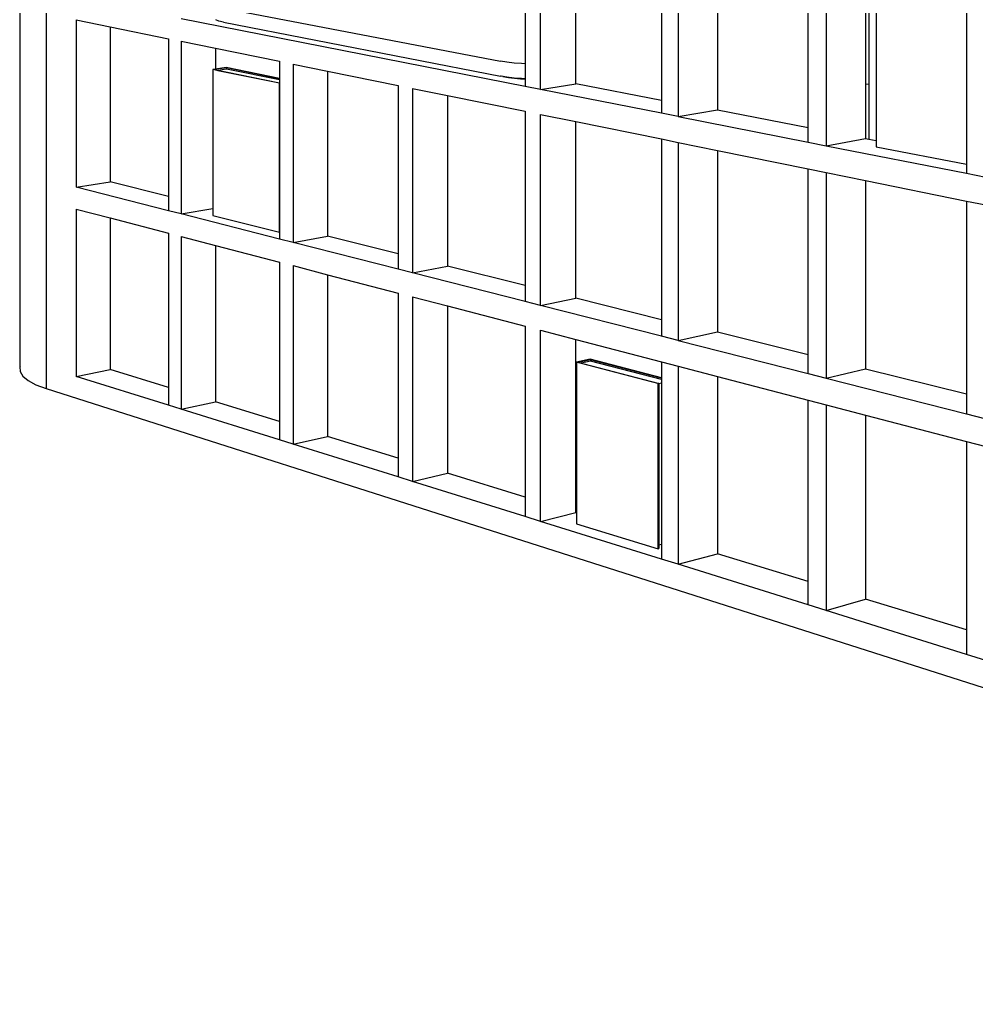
# Model space of a CAD drawing. Extents: x -10531 to 16009, y -6447 to 5372.
# Drawn here: x -4205 to -550, y -6351 to -2543 of the extents above; entities that cross this region are included whole.
import ezdxf

# ---------------------------------------------------------------- set-up
doc = ezdxf.new("R2010")
doc.units = 0
doc.layers.get('0').update_dxf_attribs({"linetype": 'CONTINUOUS'})

msp = doc.modelspace()

# ---------------------------------------------------------------- linework, layer by layer
for p, q in [((-4105.4, 3292.7), (-4105.4, -3951.8)), ((-4205.1, 3223.7), (-4205.1, -3869)), ((-2214.8, -2808.9), (-2214.8, -2078.5)), ((-2080.7, -2787.6), (-2080.7, -2098)), ((-1752.7, -2145.8), (-1752.7, -2851.1)), ((-1689.4, -2155), (-1689.4, -2912.3)), ((-1538.5, -2176.9), (-1538.5, -2886.7)), ((-1192.1, -2953.6), (-1192.1, -2227.4)), ((-1123.9, -2237.3), (-1123.9, -3023.6)), ((-972.4, -2259.4), (-972.4, -2786.6)), ((-960.6, -2261.1), (-960.6, -2788.7)), ((-931.9, -2363.7), (-931.9, -3003.8)), ((-587.1, -2415.1), (-587.1, -3094.3)), ((-3427.4, -2498), (-2368.2, -2700.5)), ((-2273.7, -2503.1), (-2273.7, -2552.9)), ((-3989.8, -2542.9), (-3989.8, -3182.5)), ((-3989.8, -2542.9), (-3860.5, -2569.2)), ((-2273.7, -2797.3), (-3588.8, -2538.5)), ((-3444.4, -2547.1), (-3456.5, -2542.8)), ((-3427.4, -2551.1), (-3444.4, -2547.1)), ((-3427.4, -2551.1), (-2368.2, -2757.9)), ((-3860.5, -2569.2), (-3860.5, -3161.4)), ((-3860.5, -2569.2), (-3636.9, -2614.7)), ((-2275.7, -2552.5), (-2273.7, -2552.9)), ((-2273.7, -2552.9), (-2273.7, -2710.1)), ((-3636.9, -2614.7), (-3636.9, -3217.4)), ((-3588.8, -2624.5), (-3588.8, -3284.6)), ((-3588.8, -2624.5), (-3458.1, -2651.1)), ((-3458.1, -2651.1), (-3458.1, -2731.4)), ((-3458.1, -2651.1), (-3212.5, -2701)), ((-3212.5, -2701), (-3212.5, -2766.8)), ((-2343.9, -2704.5), (-2368.2, -2700.5)), ((-3458.1, -2731.4), (-3467.5, -2732.7)), ((-3212.6, -2785), (-3467.5, -2732.7)), ((-3467.5, -2732.7), (-3467.5, -3263.7)), ((-3416.1, -2726.4), (-3461, -2733)), ((-3461, -2733), (-3448.2, -2735.6)), ((-3416.4, -2725.3), (-3458.1, -2731.4)), ((-3416.1, -2730.9), (-3448.2, -2735.6)), ((-3448.2, -2735.6), (-3212.5, -2783.9)), ((-3212.5, -2766.8), (-3416.4, -2725.3)), ((-3212.5, -2767.9), (-3416.1, -2726.4)), ((-3416.1, -2726.4), (-3416.1, -2730.9)), ((-3212.5, -2772.4), (-3416.1, -2730.9)), ((-3161.1, -2711.5), (-3161.1, -3393.5)), ((-3161.1, -2711.5), (-3029.2, -2738.3)), ((-3029.2, -2738.3), (-3029.2, -3369.5)), ((-3029.2, -2738.3), (-2759.1, -2793.3)), ((-2316.5, -2707.6), (-2343.9, -2704.5)), ((-2288.4, -2709.6), (-2316.5, -2707.6)), ((-2273.7, -2710.1), (-2288.4, -2709.6)), ((-2273.7, -2710.1), (-2273.7, -2767.7)), ((-3212.5, -2766.8), (-3212.5, -2767.9)), ((-3212.5, -2767.9), (-3212.5, -2772.4)), ((-3212.5, -2772.4), (-3212.5, -2783.9)), ((-2365.9, -2758.3), (-2368.2, -2757.9)), ((-2358.8, -2759.7), (-2365.9, -2758.3)), ((-2343.9, -2762), (-2365.9, -2758.3)), ((-2358.8, -2759.7), (-2337.7, -2763.2)), ((-2316.5, -2765.2), (-2343.9, -2762)), ((-2337.7, -2763.2), (-2315, -2765.9)), ((-2288.4, -2767.3), (-2316.5, -2765.2)), ((-2315, -2765.9), (-2291.8, -2767.6)), ((-2291.8, -2767.6), (-2273.7, -2768.1)), ((-2273.7, -2767.7), (-2288.4, -2767.3)), ((-2273.7, -2767.7), (-2273.7, -2768.1)), ((-2273.7, -2768.1), (-2273.7, -2797.3)), ((-3212.6, -3354), (-3212.6, -2785)), ((-3212.5, -2785), (-3212.6, -2785)), ((-3212.5, -2783.9), (-3212.5, -2785)), ((-3212.5, -2785), (-3212.5, -3353.9)), ((-2759.1, -2793.3), (-2759.1, -3437.1)), ((-2704.2, -2804.4), (-2704.2, -3509.8)), ((-2704.2, -2804.4), (-2571.1, -2831.5)), ((-2214.8, -2808.9), (-2273.7, -2797.3)), ((-2214.8, -2808.9), (-2080.7, -2787.6)), ((-1752.7, -2899.8), (-2214.8, -2808.9)), ((-1752.7, -2851.1), (-2080.7, -2787.6)), ((-972.4, -2786.6), (-960.6, -2788.7)), ((-972.4, -2786.6), (-972.4, -2996)), ((-960.6, -2788.7), (-960.6, -2998.3)), ((-2571.1, -2831.5), (-2571.1, -3484.1)), ((-2571.1, -2831.5), (-2273.7, -2892)), ((-1752.7, -2851.1), (-1752.7, -2899.8)), ((-2273.7, -2892), (-2273.7, -3558.6)), ((-1689.4, -2912.3), (-1538.5, -2886.7)), ((-1538.5, -2886.7), (-1192.1, -2953.6)), ((-2214.8, -3634.4), (-2214.8, -2904)), ((-2214.8, -2904), (-2080.7, -2931.3)), ((-2080.7, -3606.9), (-2080.7, -2931.3)), ((-2080.7, -2931.3), (-1752.7, -2998)), ((-1689.4, -2912.3), (-1752.7, -2899.8)), ((-1689.4, -2912.3), (-1192.1, -3010.1)), ((-1192.1, -3010.1), (-1192.1, -2953.6)), ((-1752.7, -2998), (-1689.4, -3010.9)), ((-1752.7, -2998), (-1752.7, -3689)), ((-1123.9, -3023.6), (-972.4, -2996)), ((-972.4, -2996), (-960.6, -2998.3)), ((-960.6, -2998.3), (-931.9, -3003.8)), ((-931.9, -3003.8), (-931.9, -3028.5)), ((-1689.4, -3010.9), (-1689.4, -3768.2)), ((-1689.4, -3010.9), (-1538.5, -3041.6)), ((-1538.5, -3041.6), (-1538.5, -3735.1)), ((-1538.5, -3041.6), (-1192.1, -3112.1)), ((-1192.1, -3010.1), (-1123.9, -3023.6)), ((-1123.9, -3023.6), (-587.1, -3129.2)), ((-931.9, -3028.5), (-587.1, -3094.3)), ((-1192.1, -3112.1), (-1123.9, -3125.9)), ((-1192.1, -3821.6), (-1192.1, -3112.1)), ((-587.1, -3094.3), (-587.1, -3129.2)), ((-1123.9, -3125.9), (-1123.9, -3912.2)), ((-1123.9, -3125.9), (-972.4, -3156.7)), ((-972.4, -3156.7), (-972.4, -3876.5)), ((-972.4, -3156.7), (-587.1, -3235.1)), ((-587.1, -3129.2), (-513.4, -3143.7)), ((-3989.8, -3182.5), (-3860.5, -3161.4)), ((-3636.9, -3272.4), (-3989.8, -3182.5)), ((-3636.9, -3217.4), (-3860.5, -3161.4)), ((-3636.9, -3217.4), (-3636.9, -3272.4)), ((-587.1, -3235.1), (-513.4, -3250.1)), ((-587.1, -3235.1), (-587.1, -3972.8)), ((-3989.8, -3265.8), (-3989.8, -3905.4)), ((-3989.8, -3265.8), (-3860.5, -3299.6)), ((-3588.8, -3284.6), (-3636.9, -3272.4)), ((-3588.8, -3284.6), (-3467.5, -3263.7)), ((-3467.5, -3263.7), (-3467.5, -3291)), ((-3860.5, -3299.6), (-3860.5, -3879.5)), ((-3860.5, -3299.6), (-3636.9, -3358)), ((-3212.5, -3380.4), (-3588.8, -3284.6)), ((-3467.5, -3291), (-3212.6, -3354)), ((-3636.9, -3358), (-3636.9, -3948.2)), ((-3588.8, -3370.6), (-3588.8, -4030.7)), ((-3588.8, -3370.6), (-3458.1, -3404.7)), ((-3212.6, -3354), (-3212.5, -3353.9)), ((-3212.5, -3353.9), (-3212.5, -3380.4)), ((-3161.1, -3393.5), (-3212.5, -3380.4)), ((-3161.1, -3393.5), (-3029.2, -3369.5)), ((-2759.1, -3437.1), (-3029.2, -3369.5)), ((-3458.1, -3404.7), (-3458.1, -4003.1)), ((-3458.1, -3404.7), (-3212.5, -3468.9)), ((-2759.1, -3495.8), (-3161.1, -3393.5)), ((-2759.1, -3437.1), (-2759.1, -3495.8)), ((-3212.5, -3468.9), (-3212.5, -4078.5)), ((-3161.1, -3482.3), (-3161.1, -4164.3)), ((-3161.1, -3482.3), (-3029.2, -3516.8)), ((-2704.2, -3509.8), (-2759.1, -3495.8)), ((-2704.2, -3509.8), (-2571.1, -3484.1)), ((-2273.7, -3558.6), (-2571.1, -3484.1)), ((-3029.2, -3516.8), (-3029.2, -4134.8)), ((-3029.2, -3516.8), (-2759.1, -3587.3)), ((-2273.7, -3619.4), (-2704.2, -3509.8)), ((-2273.7, -3558.6), (-2273.7, -3619.4)), ((-2759.1, -3587.3), (-2759.1, -4217.8)), ((-2704.2, -3601.7), (-2704.2, -4307.1)), ((-2704.2, -3601.7), (-2571.1, -3636.4)), ((-2214.8, -3634.4), (-2080.7, -3606.9)), ((-1752.7, -3689), (-2080.7, -3606.9)), ((-2571.1, -3636.4), (-2571.1, -4275.5)), ((-2571.1, -3636.4), (-2273.7, -3714.1)), ((-2214.8, -3634.4), (-2273.7, -3619.4)), ((-1752.7, -3752.1), (-2214.8, -3634.4)), ((-1752.7, -3689), (-1752.7, -3752.1)), ((-2273.7, -3714.1), (-2273.7, -4366.9)), ((-2214.8, -4460), (-2214.8, -3729.5)), ((-2214.8, -3729.5), (-2080.7, -3764.6)), ((-2080.7, -4426.2), (-2080.7, -3764.6)), ((-2080.7, -3764.6), (-1752.7, -3850.3)), ((-1689.4, -3768.2), (-1752.7, -3752.1)), ((-1689.4, -3768.2), (-1538.5, -3735.1)), ((-1689.4, -3768.2), (-1192.1, -3894.8)), ((-1538.5, -3735.1), (-1192.1, -3821.6)), ((-2025.3, -3840), (-2077.6, -3851.7)), ((-2024.3, -3841.8), (-2070.3, -3852.1)), ((-1752.7, -3910.9), (-2025.3, -3840)), ((-1752.7, -3912.5), (-2024.3, -3841.8)), ((-2024.3, -3841.8), (-2024.3, -3846.8)), ((-1192.1, -3894.8), (-1192.1, -3821.6)), ((-4204, -3866.6), (-4205.1, -3869)), ((-4205.1, -3869), (-4204, -3887.2)), ((-3989.8, -3905.4), (-3860.5, -3879.5)), ((-3636.9, -3948.2), (-3860.5, -3879.5)), ((-1765.5, -3933.4), (-2077.6, -3851.7)), ((-2077.6, -3851.7), (-2077.6, -4427.1)), ((-2070.3, -3852.1), (-2060.1, -3854.8)), ((-2024.3, -3846.8), (-2060.1, -3854.8)), ((-2060.1, -3854.8), (-1762.3, -3932.6)), ((-1752.7, -3917.5), (-2024.3, -3846.8)), ((-1752.7, -3850.3), (-1689.4, -3866.8)), ((-1752.7, -3850.3), (-1752.7, -3910.9)), ((-1689.4, -3866.8), (-1689.4, -4624.1)), ((-1689.4, -3866.8), (-1538.5, -3906.2)), ((-1123.9, -3912.2), (-972.4, -3876.5)), ((-972.4, -3876.5), (-587.1, -3972.8)), ((-4204, -3887.2), (-4193.4, -3904.8)), ((-4193.4, -3904.8), (-4173.3, -3921.7)), ((-4173.3, -3921.7), (-4143.8, -3937.4)), ((-3636.9, -4015.7), (-3989.8, -3905.4)), ((-1752.7, -3910.9), (-1752.7, -3912.5)), ((-1752.7, -3912.5), (-1752.7, -3917.5)), ((-1752.7, -3917.5), (-1752.7, -3931.4)), ((-1538.5, -3906.2), (-1538.5, -4583.5)), ((-1538.5, -3906.2), (-1192.1, -3996.7)), ((-1192.1, -3894.8), (-1123.9, -3912.2)), ((-1123.9, -3912.2), (-587.1, -4048.8)), ((-4143.8, -3937.4), (-4105.4, -3951.8)), ((-4105.4, -3951.8), (3413.9, -6351.1)), ((-3636.9, -3948.2), (-3636.9, -4015.7)), ((-1762.3, -3932.6), (-1765.5, -3933.4)), ((-1765.5, -4564.4), (-1765.5, -3933.4)), ((-1752.7, -3931.4), (-1762.3, -3933.6)), ((-1762.3, -3932.6), (-1762.3, -3933.6)), ((-1762.3, -3933.6), (-1762.3, -4551.2)), ((-1752.7, -3931.4), (-1752.7, -4548.6)), ((-1192.1, -3996.7), (-1123.9, -4014.5)), ((-1192.1, -4689.7), (-1192.1, -3996.7)), ((-587.1, -3972.8), (-587.1, -4048.8)), ((-3588.8, -4030.7), (-3636.9, -4015.7)), ((-3588.8, -4030.7), (-3458.1, -4003.1)), ((-3212.5, -4148.3), (-3588.8, -4030.7)), ((-3212.5, -4078.5), (-3458.1, -4003.1)), ((-1123.9, -4014.5), (-1123.9, -4800.8)), ((-1123.9, -4014.5), (-972.4, -4054.1)), ((-972.4, -4054.1), (-972.4, -4757)), ((-972.4, -4054.1), (-587.1, -4154.8)), ((-587.1, -4048.8), (-513.4, -4067.6)), ((-3212.5, -4078.5), (-3212.5, -4148.3)), ((-3161.1, -4164.3), (-3212.5, -4148.3)), ((-3161.1, -4164.3), (-3029.2, -4134.8)), ((-2759.1, -4217.8), (-3029.2, -4134.8)), ((-2759.1, -4289.9), (-3161.1, -4164.3)), ((-587.1, -4154.8), (-513.4, -4174)), ((-587.1, -4154.8), (-587.1, -4875.1)), ((-2759.1, -4217.8), (-2759.1, -4289.9)), ((-2704.2, -4307.1), (-2759.1, -4289.9)), ((-2704.2, -4307.1), (-2571.1, -4275.5)), ((-2273.7, -4366.9), (-2571.1, -4275.5)), ((-2273.7, -4441.6), (-2704.2, -4307.1)), ((-2273.7, -4366.9), (-2273.7, -4441.6)), ((-2214.8, -4460), (-2273.7, -4441.6)), ((-2214.8, -4460), (-2080.7, -4426.2)), ((-2077.6, -4427.1), (-2080.7, -4426.2)), ((-2077.6, -4427.1), (-2077.6, -4469.6)), ((-1752.7, -4604.3), (-2214.8, -4460)), ((-2077.6, -4469.6), (-1765.5, -4564.4)), ((-1765.5, -4564.4), (-1762.3, -4563.5)), ((-1752.7, -4548.6), (-1762.3, -4551.2)), ((-1762.3, -4551.2), (-1762.3, -4563.5)), ((-1752.7, -4548.6), (-1752.7, -4604.3)), ((-1689.4, -4624.1), (-1752.7, -4604.3)), ((-1689.4, -4624.1), (-1538.5, -4583.5)), ((-1192.1, -4689.7), (-1538.5, -4583.5)), ((-1192.1, -4779.5), (-1689.4, -4624.1)), ((-1192.1, -4779.5), (-1192.1, -4689.7)), ((-1123.9, -4800.8), (-972.4, -4757)), ((-587.1, -4875.1), (-972.4, -4757)), ((-1123.9, -4800.8), (-1192.1, -4779.5)), ((-587.1, -4968.5), (-1123.9, -4800.8)), ((-587.1, -4875.1), (-587.1, -4968.5)), ((-513.4, -4991.5), (-587.1, -4968.5))]:
    msp.add_line(p, q)

doc.saveas('drawing.dxf')
